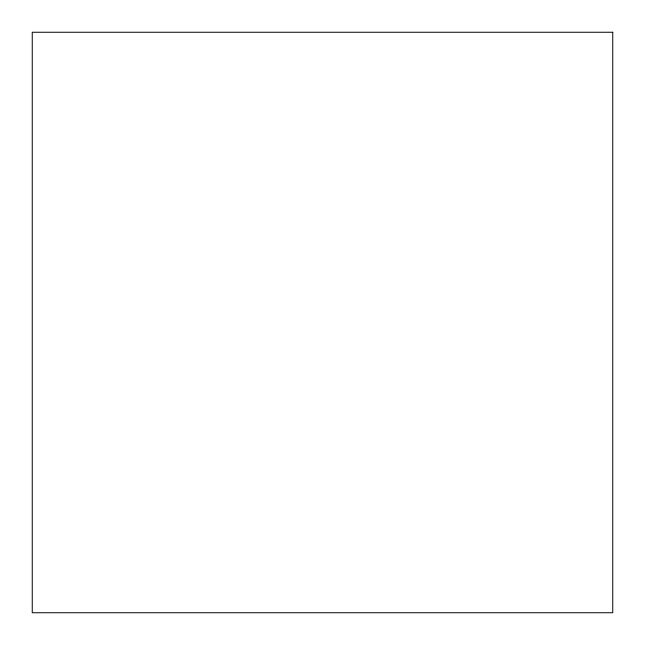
<?xml version="1.0" encoding="UTF-8"?>
<svg xmlns="http://www.w3.org/2000/svg" width="645" height="645" viewBox="0 0 645 645"><rect width="100%" height="100%" fill="white"/><g stroke="black" fill="none" stroke-linecap="round" stroke-linejoin="round"><path stroke-width="0.97" d="M612.75 32.25L32.25 32.25L32.25 612.75L612.75 612.75L612.75 32.25"/></g></svg>
